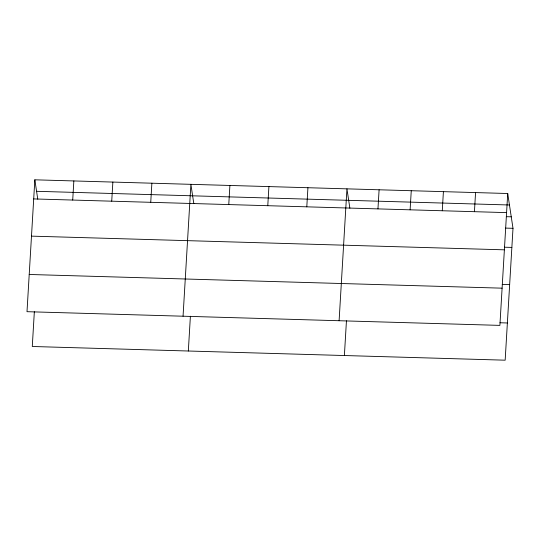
<?xml version="1.0" encoding="UTF-8"?>
<svg xmlns="http://www.w3.org/2000/svg" width="540" height="540" viewBox="0 0 540 540"><rect width="100%" height="100%" fill="white"/><g stroke="black" fill="none" stroke-linecap="round" stroke-linejoin="round"><path stroke-width="0.81" d="M34.837 179.813L27 311.688L499.892 325.384L507.721 193.509L34.837 179.813L37.773 199.186M34.344 311.708L32.279 346.491L505.163 360.187L513 228.312L507.721 193.509M72.711 200.056L73.845 180.947M111.726 201.184L112.86 182.075M150.741 202.311L151.875 183.202M183.053 316.211L190.89 184.336L193.826 203.708M188.332 351.014L190.397 316.224M228.764 204.572L229.898 185.463M267.779 205.706L268.913 186.59M306.794 206.834L307.928 187.724M339.107 320.726L346.943 188.851L349.88 208.224M344.385 355.529L346.451 320.747M377.96 208.892L379.1 189.783M410.117 209.824L411.257 190.715M442.274 210.755L443.408 191.646M474.431 211.687L475.565 192.578M36.578 191.302L509.463 204.991M33.696 198.923L506.588 212.618M506.311 216.682L511.259 216.824M505.582 228.096L513 228.312M504.441 247.205L511.866 247.421M31.489 236.135L504.38 249.831M502.234 284.418L509.652 284.634M29.214 274.475L502.099 288.171M499.952 322.758L507.377 322.974"/></g></svg>
